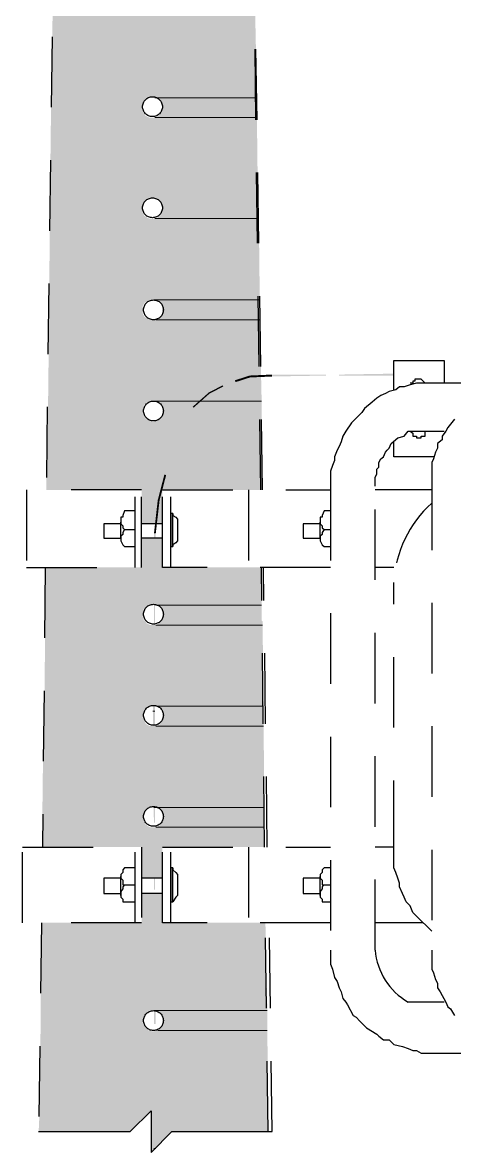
# Model space of a CAD drawing. Header units: metres. Extents: x 2999 to 3164, y 1641 to 1678.
# Drawn here: x 3128.435 to 3129.66, y 1663.481 to 1666.686 of the extents above; entities that cross this region are included whole.
import ezdxf

# ---------------------------------------------------------------- set-up
doc = ezdxf.new("R2010")
doc.units = ezdxf.units.M
doc.linetypes.add('CONTORNO_QUADRO_T', pattern=[0.35, 0.2, -0.15])
doc.layers.add('PDF29_Geometry', color=7, linetype='Continuous')
doc.layers.add('PDF29_Solid Fills', color=7, linetype='Continuous', true_color=0x939598)

msp = doc.modelspace()

# ---------------------------------------------------------------- linework, layer by layer
at = {"layer": 'PDF29_Geometry', "linetype": 'CONTORNO_QUADRO_T', "lineweight": 25}
for points in [[(3129.1106, 1665.3604), (3129.0677, 1668.6818)], [(3129.116, 1665.3604), (3129.0758, 1668.0384)], [(3128.537, 1667.8776), (3128.5236, 1666.9956), (3128.5021, 1665.3604)], [(3129.4886, 1665.6446), (3129.4886, 1665.7277), (3129.6307, 1665.7277), (3129.6307, 1665.6633)], [(3130.0891, 1665.6633), (3129.5958, 1665.6633), (3129.5663, 1665.6633), (3129.5529, 1665.6633), (3129.5342, 1665.658), (3129.5181, 1665.6526), (3129.5047, 1665.6526), (3129.494, 1665.6446), (3129.4752, 1665.6392), (3129.4645, 1665.6339), (3129.4511, 1665.6285), (3129.4404, 1665.6205), (3129.4269, 1665.6097), (3129.4055, 1665.591), (3129.3975, 1665.5802), (3129.368, 1665.5508), (3129.3519, 1665.5266), (3129.3438, 1665.5132), (3129.3385, 1665.4971), (3129.3331, 1665.4837), (3129.3278, 1665.473), (3129.3197, 1665.4543), (3129.3197, 1665.4435), (3129.3144, 1665.4301), (3129.309, 1665.414), (3129.309, 1665.3604)], [(3129.5771, 1665.6633), (3129.5663, 1665.6741), (3129.5476, 1665.6741), (3129.5476, 1665.6687), (3129.5422, 1665.6687), (3129.5422, 1665.6633), (3129.5342, 1665.6633)], [(3129.6602, 1665.5615), (3129.6414, 1665.5374), (3129.636, 1665.5266), (3129.6253, 1665.5132), (3129.6253, 1665.5025), (3129.6119, 1665.4918), (3129.6119, 1665.4784), (3129.6066, 1665.4677), (3129.6012, 1665.4489), (3129.5958, 1665.4382), (3129.5958, 1665.4194), (3129.5958, 1665.406), (3129.5958, 1665.3899), (3129.5958, 1664.055), (3129.5958, 1664.0148), (3129.5958, 1664.0013), (3129.6012, 1663.9906), (3129.6066, 1663.9719), (3129.6119, 1663.9611), (3129.6119, 1663.9477), (3129.62, 1663.937), (3129.636, 1663.9075), (3129.6414, 1663.8941), (3129.6494, 1663.8888), (3129.6602, 1663.87)], [(3129.5342, 1665.5266), (3129.5422, 1665.5213), (3129.5422, 1665.5132), (3129.5529, 1665.5132), (3129.5529, 1665.5079), (3129.5663, 1665.5079), (3129.5663, 1665.5132), (3129.5717, 1665.5132), (3129.5771, 1665.5132), (3129.5771, 1665.5266)], [(3129.6012, 1665.4543), (3129.4886, 1665.4543), (3129.4886, 1665.4971)], [(3128.7541, 1665.1406), (3128.7541, 1665.3604)], [(3129.309, 1665.1406), (3128.8318, 1665.1406), (3128.8318, 1665.3604), (3129.309, 1665.3604), (3129.309, 1664.055), (3129.309, 1664.0148), (3129.3144, 1664.0013), (3129.3197, 1663.9772), (3129.3278, 1663.9665), (3129.3331, 1663.9477), (3129.3385, 1663.937), (3129.3438, 1663.9182), (3129.3519, 1663.9075), (3129.3573, 1663.8995), (3129.3733, 1663.87), (3129.3814, 1663.8646), (3129.3921, 1663.8539), (3129.4055, 1663.8405), (3129.4109, 1663.8351), (3129.4404, 1663.8164), (3129.4457, 1663.811), (3129.4591, 1663.8003), (3129.4752, 1663.8003), (3129.4886, 1663.7869), (3129.5127, 1663.7815), (3129.5288, 1663.7762), (3129.5422, 1663.7708), (3129.5529, 1663.7708), (3129.5663, 1663.7628), (3129.5958, 1663.7628), (3130.0891, 1663.7628)], [(3128.856, 1665.1406), (3128.856, 1665.3604)], [(3129.0758, 1665.3604), (3129.0758, 1665.1406)], [(3129.5958, 1665.3604), (3129.435, 1665.3604)], [(3128.8613, 1665.2934), (3128.856, 1665.2934), (3128.856, 1665.1996), (3128.8613, 1665.1996)], [(3129.309, 1665.3015), (3129.2902, 1665.3015), (3129.2849, 1665.2881), (3129.2849, 1665.2827), (3129.2795, 1665.2827), (3129.2795, 1665.2639), (3129.2849, 1665.2586), (3129.2849, 1665.2532), (3129.2902, 1665.2478), (3129.2849, 1665.2398), (3129.2849, 1665.2344), (3129.2795, 1665.2291), (3129.2795, 1665.2157), (3129.2849, 1665.205), (3129.2902, 1665.1996), (3129.309, 1665.1996)], [(3128.7139, 1665.2639), (3128.6656, 1665.2639), (3128.6656, 1665.2237), (3128.7139, 1665.2237), (3128.7139, 1665.2693)], [(3128.7246, 1665.2478), (3128.7541, 1665.2478)], [(3128.8318, 1665.2639), (3128.7729, 1665.2639)], [(3129.2795, 1665.2639), (3129.2313, 1665.2639), (3129.2313, 1665.2237), (3129.2795, 1665.2237), (3129.2795, 1665.2693)], [(3129.2902, 1665.2478), (3129.309, 1665.2478)], [(3128.8318, 1665.2237), (3128.7729, 1665.2237)], [(3128.4994, 1665.1406), (3128.4914, 1664.3472)], [(3129.1214, 1664.3472), (3129.1133, 1665.1406)], [(3129.1294, 1664.3472), (3129.1187, 1665.1406)], [(3129.4886, 1665.1406), (3129.435, 1665.1406)], [(3128.7541, 1664.1327), (3128.7541, 1664.3472)], [(3129.309, 1664.1327), (3128.8318, 1664.1327), (3128.8318, 1664.3472), (3129.309, 1664.3472)], [(3128.856, 1664.1327), (3128.856, 1664.3472)], [(3129.0758, 1664.3472), (3129.0758, 1664.1327)], [(3129.4886, 1664.3472), (3129.435, 1664.3472)], [(3128.8613, 1664.2882), (3128.8613, 1664.2828), (3128.8694, 1664.2748), (3128.8747, 1664.2694), (3128.8747, 1664.2641), (3128.8747, 1664.2587), (3128.8747, 1664.2212), (3128.8747, 1664.2104), (3128.8694, 1664.2051), (3128.8613, 1664.1917), (3128.8613, 1664.2882), (3128.856, 1664.2882), (3128.856, 1664.1917), (3128.8613, 1664.1917)], [(3129.309, 1664.2882), (3129.2902, 1664.2882), (3129.2849, 1664.2828), (3129.2849, 1664.2748), (3129.2795, 1664.2694), (3129.2795, 1664.2587), (3129.2849, 1664.2533), (3129.2849, 1664.2399), (3129.2902, 1664.2399), (3129.2849, 1664.2346), (3129.2849, 1664.2292), (3129.2795, 1664.2212), (3129.2795, 1664.2051), (3129.2849, 1664.1997), (3129.2849, 1664.1917), (3129.2902, 1664.1917), (3129.309, 1664.1917)], [(3128.7139, 1664.2587), (3128.6656, 1664.2587), (3128.6656, 1664.2158), (3128.7139, 1664.2158)], [(3128.7139, 1664.2104), (3128.7139, 1664.2641)], [(3128.8318, 1664.2587), (3128.7729, 1664.2587)], [(3129.2795, 1664.2587), (3129.2313, 1664.2587), (3129.2313, 1664.2158), (3129.2795, 1664.2158)], [(3129.2795, 1664.2104), (3129.2795, 1664.2641)], [(3128.7246, 1664.2399), (3128.7541, 1664.2399)], [(3129.2902, 1664.2399), (3129.309, 1664.2399)], [(3128.8318, 1664.2158), (3128.7729, 1664.2158)], [(3128.4887, 1664.1327), (3128.4807, 1663.5403), (3128.6362, 1663.5403), (3128.7407, 1663.5403), (3128.7997, 1663.5993), (3128.7997, 1663.5403), (3128.7997, 1663.4813), (3128.8587, 1663.5403), (3128.9605, 1663.5403), (3129.1428, 1663.5403), (3129.1348, 1664.1327)], [(3129.1321, 1663.5403), (3129.124, 1664.1327)], [(3129.5717, 1664.1327), (3129.435, 1664.1327)]]:
    msp.add_lwpolyline(points, dxfattribs=at)
at = {"layer": 'PDF29_Geometry', "color": 252, "linetype": 'CONTORNO_QUADRO_T', "lineweight": 0, "true_color": 0x939598}
for points in [[(3129.0999, 1666.4729), (3128.8104, 1666.4729), (3129.0999, 1666.4729)], [(3129.0999, 1666.4166), (3128.8104, 1666.4166), (3129.0999, 1666.4166)], [(3129.1053, 1666.1298), (3128.8104, 1666.1298), (3129.1053, 1666.1298)], [(3129.108, 1665.8992), (3128.8077, 1665.8992), (3129.108, 1665.8992)], [(3129.108, 1665.843), (3128.8131, 1665.843), (3129.108, 1665.843)], [(3129.1133, 1665.6124), (3128.8077, 1665.6124), (3129.1133, 1665.6124)], [(3129.1133, 1665.0334), (3128.8131, 1665.0334), (3129.1133, 1665.0334)], [(3129.116, 1664.9771), (3128.8131, 1664.9771), (3129.116, 1664.9771)], [(3129.1187, 1664.7466), (3128.8131, 1664.7466), (3129.1187, 1664.7466)], [(3129.1187, 1664.6903), (3128.8131, 1664.6903), (3129.1187, 1664.6903)], [(3129.1214, 1664.4597), (3128.8077, 1664.4597), (3129.1214, 1664.4597)], [(3129.1214, 1664.4034), (3128.8131, 1664.4034), (3129.1214, 1664.4034)], [(3129.1294, 1663.8834), (3128.8077, 1663.8834), (3129.1294, 1663.8834)], [(3129.1294, 1663.8271), (3128.8184, 1663.8271), (3129.1294, 1663.8271)]]:
    msp.add_lwpolyline(points, dxfattribs=at)
at = {"layer": 'PDF29_Geometry', "color": 3, "linetype": 'CONTORNO_QUADRO_T', "lineweight": 0}
for points, const_width in [([(3129.1428, 1665.6848), (3129.0798, 1665.6821), (3129.0383, 1665.6687)], 0.00547), ([(3129.0034, 1665.6553), (3128.9645, 1665.6352), (3128.919, 1665.595)], 0.00378), ([(3128.8399, 1665.4033), (3128.8211, 1665.3309), (3128.8104, 1665.2371)], 0.00519)]:
    msp.add_lwpolyline(points, dxfattribs=dict(at, const_width=const_width))
for points in [[(3129.4886, 1665.6902), (3129.4886, 1665.6848)], [(3128.8104, 1664.7332), (3128.805, 1664.7332)], [(3128.8131, 1663.492), (3128.8077, 1663.492)]]:
    msp.add_lwpolyline(points, dxfattribs=at)
at = {"layer": 'PDF29_Geometry', "linetype": 'CONTORNO_QUADRO_T', "lineweight": 25}
for points in [[(3129.6307, 1663.9075), (3129.5288, 1663.9075, -0.24331), (3129.435, 1664.055), (3129.435, 1665.3712), (3129.435, 1665.3953), (3129.4404, 1665.406), (3129.4404, 1665.4194), (3129.4457, 1665.4248), (3129.4457, 1665.4382), (3129.4511, 1665.4489), (3129.4591, 1665.4543), (3129.4645, 1665.4677), (3129.4698, 1665.473), (3129.4752, 1665.4784), (3129.4806, 1665.4918), (3129.4993, 1665.5079), (3129.5181, 1665.5132), (3129.5288, 1665.5266), (3129.6307, 1665.5266)], [(3129.5958, 1664.1086), (3129.5529, 1664.1515), (3129.5422, 1664.1622), (3129.5342, 1664.181), (3129.5235, 1664.1917), (3129.5181, 1664.2051), (3129.5127, 1664.2158), (3129.5047, 1664.2346), (3129.5047, 1664.2453), (3129.4993, 1664.2587), (3129.494, 1664.2748), (3129.4886, 1664.2882), (3129.4886, 1664.3069), (3129.4886, 1664.3177), (3129.4886, 1664.3364), (3129.4886, 1665.0977, -0.201536), (3129.5958, 1665.3229)]]:
    msp.add_lwpolyline(points, format="xyb", dxfattribs=at)
for points in [[(3128.4458, 1665.3604), (3128.4458, 1665.1406), (3128.7729, 1665.1406), (3128.7729, 1665.3604)], [(3128.7246, 1665.3015), (3128.7193, 1665.2881), (3128.7193, 1665.2827), (3128.7139, 1665.2827), (3128.7139, 1665.2639), (3128.7193, 1665.2586), (3128.7193, 1665.2532), (3128.7246, 1665.2478), (3128.7193, 1665.2398), (3128.7193, 1665.2344), (3128.7139, 1665.2291), (3128.7139, 1665.2157), (3128.7193, 1665.205), (3128.7246, 1665.1996), (3128.7541, 1665.1996), (3128.7541, 1665.3015)], [(3128.8613, 1665.2934), (3128.8613, 1665.2881), (3128.8694, 1665.2827), (3128.8747, 1665.2773), (3128.8747, 1665.2693), (3128.8747, 1665.2639), (3128.8747, 1665.2291), (3128.8747, 1665.2237), (3128.8747, 1665.2157), (3128.8694, 1665.2103), (3128.8613, 1665.205), (3128.8613, 1665.1996)], [(3128.4351, 1664.1327), (3128.4351, 1664.3472), (3128.7729, 1664.3472), (3128.7729, 1664.1327)], [(3128.7246, 1664.2882), (3128.7193, 1664.2828), (3128.7193, 1664.2748), (3128.7139, 1664.2694), (3128.7139, 1664.2587), (3128.7193, 1664.2533), (3128.7193, 1664.2399), (3128.7246, 1664.2399), (3128.7193, 1664.2346), (3128.7193, 1664.2292), (3128.7139, 1664.2212), (3128.7139, 1664.2051), (3128.7193, 1664.1997), (3128.7193, 1664.1917), (3128.7246, 1664.1917), (3128.7541, 1664.1917), (3128.7541, 1664.2882)]]:
    msp.add_lwpolyline(points, close=True, dxfattribs=at)
for centre in [(3128.8037, 1666.4474), (3128.8037, 1666.1606), (3128.8064, 1665.8711), (3128.8064, 1665.5843), (3128.8064, 1665.0079), (3128.8064, 1664.7211), (3128.8064, 1664.4343), (3128.8064, 1663.8553)]:
    msp.add_circle(centre, 0.0281, dxfattribs=at)
at = {"layer": 'PDF29_Solid Fills', "linetype": 'CONTORNO_QUADRO_T', "transparency": 33554559}
for points in [[(3128.5209, 1666.7356), (3129.0999, 1666.4756), (3128.5155, 1666.4756)], [(3129.0945, 1666.7356), (3128.5209, 1666.7356), (3129.0999, 1666.4756)], [(3128.7997, 1666.4756), (3128.5155, 1666.4756), (3128.7943, 1666.4729)], [(3128.5155, 1666.4756), (3128.7943, 1666.4729), (3128.5155, 1666.4729)], [(3128.789, 1666.4729), (3128.789, 1666.4729), (3128.5155, 1666.4729)], [(3128.789, 1666.4729), (3128.5155, 1666.4729), (3128.7943, 1666.4729)], [(3128.789, 1666.4729), (3128.5155, 1666.4729), (3128.7836, 1666.4702)], [(3128.5155, 1666.4729), (3128.7836, 1666.4702), (3128.5155, 1666.4702)], [(3128.7836, 1666.4702), (3128.5155, 1666.4702), (3128.7809, 1666.4649)], [(3128.5155, 1666.4702), (3128.7809, 1666.4649), (3128.5155, 1666.4649)], [(3128.7809, 1666.4649), (3128.5155, 1666.4649), (3128.7782, 1666.4622)], [(3128.5155, 1666.4649), (3128.7782, 1666.4622), (3128.5155, 1666.4622)], [(3128.7782, 1666.4622), (3128.5155, 1666.4622), (3128.7756, 1666.4568)], [(3128.5155, 1666.4622), (3128.7756, 1666.4568), (3128.5155, 1666.4568)], [(3129.0999, 1666.4756), (3128.805, 1666.4756), (3129.0999, 1666.4729)], [(3128.805, 1666.4756), (3129.0999, 1666.4729), (3128.8104, 1666.4729)], [(3128.8104, 1666.4729), (3129.0999, 1666.4729), (3128.8158, 1666.4729)], [(3129.0999, 1666.4729), (3128.8158, 1666.4729), (3129.0999, 1666.4702)], [(3128.8158, 1666.4729), (3129.0999, 1666.4702), (3128.8211, 1666.4702)], [(3129.0999, 1666.4702), (3128.8211, 1666.4702), (3129.0999, 1666.4649)], [(3128.8211, 1666.4702), (3129.0999, 1666.4649), (3128.8238, 1666.4649)], [(3129.0999, 1666.4649), (3128.8238, 1666.4649), (3129.0999, 1666.4622)], [(3128.8238, 1666.4649), (3129.0999, 1666.4622), (3128.8265, 1666.4622)], [(3129.0999, 1666.4622), (3128.8265, 1666.4622), (3129.0999, 1666.4568)], [(3128.8265, 1666.4622), (3129.0999, 1666.4568), (3128.8292, 1666.4568)], [(3128.7756, 1666.4568), (3128.5155, 1666.4568), (3128.7729, 1666.4515)], [(3128.5155, 1666.4568), (3128.7729, 1666.4515), (3128.5155, 1666.4515)], [(3128.7729, 1666.4515), (3128.5155, 1666.4515), (3128.7729, 1666.4461)], [(3128.5155, 1666.4515), (3128.7729, 1666.4461), (3128.5155, 1666.4461)], [(3128.7729, 1666.4461), (3128.5155, 1666.4461), (3128.7729, 1666.4407)], [(3128.5155, 1666.4461), (3128.7729, 1666.4407), (3128.5155, 1666.4407)], [(3128.7729, 1666.4407), (3128.5155, 1666.4407), (3128.7756, 1666.4354)], [(3128.5155, 1666.4407), (3128.7756, 1666.4354), (3128.5155, 1666.4354)], [(3128.7756, 1666.4354), (3128.5155, 1666.4354), (3128.7782, 1666.43)], [(3128.5155, 1666.4354), (3128.7782, 1666.43), (3128.5155, 1666.43)], [(3128.7782, 1666.43), (3128.5155, 1666.43), (3128.7809, 1666.4247)], [(3128.5155, 1666.43), (3128.7809, 1666.4247), (3128.5155, 1666.4247)], [(3128.8265, 1666.43), (3129.0999, 1666.4247), (3128.8238, 1666.4247)], [(3128.8292, 1666.4354), (3129.0999, 1666.43), (3128.8265, 1666.43)], [(3129.0999, 1666.43), (3128.8265, 1666.43), (3129.0999, 1666.4247)], [(3129.0999, 1666.4568), (3128.8292, 1666.4568), (3129.0999, 1666.4515)], [(3128.8292, 1666.4568), (3129.0999, 1666.4515), (3128.8318, 1666.4515)], [(3128.8318, 1666.4407), (3129.0999, 1666.4354), (3128.8292, 1666.4354)], [(3129.0999, 1666.4354), (3128.8292, 1666.4354), (3129.0999, 1666.43)], [(3129.0999, 1666.4515), (3128.8318, 1666.4515), (3129.0999, 1666.4461)], [(3128.8318, 1666.4515), (3129.0999, 1666.4461), (3128.8318, 1666.4461)], [(3129.0999, 1666.4461), (3128.8318, 1666.4461), (3129.0999, 1666.4407)], [(3128.8318, 1666.4461), (3129.0999, 1666.4407), (3128.8318, 1666.4407)], [(3129.0999, 1666.4407), (3128.8318, 1666.4407), (3129.0999, 1666.4354)], [(3128.5155, 1666.4166), (3129.1026, 1666.1888), (3128.5128, 1666.1888)], [(3128.7809, 1666.4247), (3128.5155, 1666.4247), (3128.7836, 1666.422)], [(3128.5155, 1666.4247), (3128.7836, 1666.422), (3128.5155, 1666.422)], [(3128.7836, 1666.422), (3128.5155, 1666.422), (3128.789, 1666.4193)], [(3128.5155, 1666.422), (3128.789, 1666.4193), (3128.5155, 1666.4193)], [(3128.789, 1666.4193), (3128.5155, 1666.4193), (3128.7943, 1666.4166)], [(3128.5155, 1666.4193), (3128.7943, 1666.4166), (3128.5155, 1666.4166)], [(3128.7997, 1666.4166), (3128.7997, 1666.4166), (3128.5155, 1666.4166)], [(3128.7997, 1666.4166), (3128.5155, 1666.4166), (3128.7943, 1666.4166)], [(3129.0999, 1666.4166), (3128.5155, 1666.4166), (3129.1026, 1666.1888)], [(3128.8104, 1666.4166), (3129.0999, 1666.4166), (3128.805, 1666.4166)], [(3128.8158, 1666.4193), (3129.0999, 1666.4166), (3128.8104, 1666.4166)], [(3128.8211, 1666.422), (3129.0999, 1666.4193), (3128.8158, 1666.4193)], [(3129.0999, 1666.4193), (3128.8158, 1666.4193), (3129.0999, 1666.4166)], [(3128.8238, 1666.4247), (3129.0999, 1666.422), (3128.8211, 1666.422)], [(3129.0999, 1666.422), (3128.8211, 1666.422), (3129.0999, 1666.4193)], [(3129.0999, 1666.4247), (3128.8238, 1666.4247), (3129.0999, 1666.422)], [(3128.7997, 1666.1888), (3128.5128, 1666.1888), (3128.7943, 1666.1861)], [(3128.5128, 1666.1888), (3128.7943, 1666.1861), (3128.5128, 1666.1861)], [(3128.7943, 1666.1861), (3128.5128, 1666.1861), (3128.789, 1666.1834)], [(3128.5128, 1666.1861), (3128.789, 1666.1834), (3128.5128, 1666.1834)], [(3128.789, 1666.1834), (3128.5128, 1666.1834), (3128.7863, 1666.1807)], [(3128.5128, 1666.1834), (3128.7863, 1666.1807), (3128.5128, 1666.1807)], [(3128.7863, 1666.1807), (3128.5128, 1666.1807), (3128.7809, 1666.178)], [(3128.5128, 1666.1807), (3128.7809, 1666.178), (3128.5128, 1666.178)], [(3128.7809, 1666.178), (3128.5128, 1666.178), (3128.7782, 1666.1727)], [(3128.5128, 1666.178), (3128.7782, 1666.1727), (3128.5128, 1666.1727)], [(3129.1026, 1666.1888), (3128.805, 1666.1888), (3129.1026, 1666.1861)], [(3128.805, 1666.1888), (3129.1026, 1666.1861), (3128.8104, 1666.1861)], [(3129.1026, 1666.1861), (3128.8104, 1666.1861), (3129.1026, 1666.1834)], [(3128.8104, 1666.1861), (3129.1026, 1666.1834), (3128.8158, 1666.1834)], [(3129.1026, 1666.1834), (3128.8158, 1666.1834), (3129.1026, 1666.1807)], [(3128.8158, 1666.1834), (3129.1026, 1666.1807), (3128.8211, 1666.1807)], [(3129.1026, 1666.1807), (3128.8211, 1666.1807), (3129.1053, 1666.178)], [(3128.8211, 1666.1807), (3129.1053, 1666.178), (3128.8238, 1666.178)], [(3129.1053, 1666.178), (3128.8238, 1666.178), (3129.1053, 1666.1727)], [(3128.8238, 1666.178), (3129.1053, 1666.1727), (3128.8292, 1666.1727)], [(3128.7782, 1666.1727), (3128.5128, 1666.1727), (3128.7756, 1666.17)], [(3128.5128, 1666.1727), (3128.7756, 1666.17), (3128.5128, 1666.17)], [(3128.7756, 1666.17), (3128.5128, 1666.17), (3128.7756, 1666.1646)], [(3128.5128, 1666.17), (3128.7756, 1666.1646), (3128.5128, 1666.1646)], [(3128.7756, 1666.1646), (3128.5128, 1666.1646), (3128.7729, 1666.1593)], [(3128.5128, 1666.1646), (3128.7729, 1666.1593), (3128.5128, 1666.1593)], [(3128.7729, 1666.1593), (3128.5128, 1666.1593), (3128.7756, 1666.1539)], [(3128.5128, 1666.1593), (3128.7756, 1666.1539), (3128.5128, 1666.1539)], [(3128.7756, 1666.1539), (3128.5128, 1666.1539), (3128.7756, 1666.1485)], [(3128.5128, 1666.1539), (3128.7756, 1666.1485), (3128.5128, 1666.1485)], [(3128.7756, 1666.1485), (3128.5128, 1666.1485), (3128.7782, 1666.1432)], [(3128.5128, 1666.1485), (3128.7782, 1666.1432), (3128.5128, 1666.1432)], [(3128.7782, 1666.1432), (3128.5128, 1666.1432), (3128.7809, 1666.1378)], [(3128.5128, 1666.1432), (3128.7809, 1666.1378), (3128.5128, 1666.1378)], [(3128.8292, 1666.1432), (3129.1053, 1666.1378), (3128.8238, 1666.1378)], [(3129.1053, 1666.1727), (3128.8292, 1666.1727), (3129.1053, 1666.17)], [(3128.8292, 1666.1727), (3129.1053, 1666.17), (3128.8292, 1666.17)], [(3129.1053, 1666.17), (3128.8292, 1666.17), (3129.1053, 1666.1646)], [(3128.8292, 1666.17), (3129.1053, 1666.1646), (3128.8318, 1666.1646)], [(3128.8318, 1666.1539), (3129.1053, 1666.1485), (3128.8292, 1666.1485)], [(3129.1053, 1666.1485), (3128.8292, 1666.1485), (3129.1053, 1666.1432)], [(3128.8292, 1666.1485), (3129.1053, 1666.1432), (3128.8292, 1666.1432)], [(3129.1053, 1666.1432), (3128.8292, 1666.1432), (3129.1053, 1666.1378)], [(3129.1053, 1666.1646), (3128.8318, 1666.1646), (3129.1053, 1666.1593)], [(3128.8318, 1666.1646), (3129.1053, 1666.1593), (3128.8318, 1666.1593)], [(3129.1053, 1666.1593), (3128.8318, 1666.1593), (3129.1053, 1666.1539)], [(3128.8318, 1666.1593), (3129.1053, 1666.1539), (3128.8318, 1666.1539)], [(3129.1053, 1666.1539), (3128.8318, 1666.1539), (3129.1053, 1666.1485)], [(3128.5128, 1666.1298), (3129.108, 1665.8992), (3128.5102, 1665.8992)], [(3128.7809, 1666.1378), (3128.5128, 1666.1378), (3128.7863, 1666.1351)], [(3128.5128, 1666.1378), (3128.7863, 1666.1351), (3128.5128, 1666.1351)], [(3128.7863, 1666.1351), (3128.5128, 1666.1351), (3128.789, 1666.1325)], [(3128.5128, 1666.1351), (3128.789, 1666.1325), (3128.5128, 1666.1325)], [(3128.789, 1666.1325), (3128.5128, 1666.1325), (3128.7943, 1666.1298)], [(3128.5128, 1666.1325), (3128.7943, 1666.1298), (3128.5128, 1666.1298)], [(3128.7997, 1666.1298), (3128.7997, 1666.1298), (3128.5128, 1666.1298)], [(3128.7997, 1666.1298), (3128.5128, 1666.1298), (3128.7943, 1666.1298)], [(3129.1053, 1666.1298), (3128.5128, 1666.1298), (3129.108, 1665.8992)], [(3128.8104, 1666.1298), (3129.1053, 1666.1298), (3128.805, 1666.1298)], [(3128.8158, 1666.1325), (3129.1053, 1666.1298), (3128.8104, 1666.1298)], [(3128.8211, 1666.1351), (3129.1053, 1666.1325), (3128.8158, 1666.1325)], [(3129.1053, 1666.1325), (3128.8158, 1666.1325), (3129.1053, 1666.1298)], [(3128.8238, 1666.1378), (3129.1053, 1666.1351), (3128.8211, 1666.1351)], [(3129.1053, 1666.1351), (3128.8211, 1666.1351), (3129.1053, 1666.1325)], [(3129.1053, 1666.1378), (3128.8238, 1666.1378), (3129.1053, 1666.1351)], [(3128.797, 1665.8992), (3128.797, 1665.8992), (3128.5102, 1665.8992)], [(3128.797, 1665.8992), (3128.5102, 1665.8992), (3128.8024, 1665.8992)], [(3128.797, 1665.8992), (3128.5102, 1665.8992), (3128.7916, 1665.8966)], [(3128.5102, 1665.8992), (3128.7916, 1665.8966), (3128.5102, 1665.8966)], [(3128.7916, 1665.8966), (3128.5102, 1665.8966), (3128.7863, 1665.8939)], [(3128.5102, 1665.8966), (3128.7863, 1665.8939), (3128.5102, 1665.8939)], [(3128.7863, 1665.8939), (3128.5102, 1665.8939), (3128.7809, 1665.8912)], [(3128.5102, 1665.8939), (3128.7809, 1665.8912), (3128.5102, 1665.8912)], [(3128.7809, 1665.8912), (3128.5102, 1665.8912), (3128.7782, 1665.8858)], [(3128.5102, 1665.8912), (3128.7782, 1665.8858), (3128.5102, 1665.8858)], [(3128.7782, 1665.8858), (3128.5102, 1665.8858), (3128.7756, 1665.8805)], [(3128.5102, 1665.8858), (3128.7756, 1665.8805), (3128.5102, 1665.8805)], [(3128.8077, 1665.8992), (3129.108, 1665.8992), (3128.8131, 1665.8992)], [(3129.108, 1665.8992), (3128.8131, 1665.8992), (3129.108, 1665.8966)], [(3128.8131, 1665.8992), (3129.108, 1665.8966), (3128.8158, 1665.8966)], [(3129.108, 1665.8966), (3128.8158, 1665.8966), (3129.108, 1665.8939)], [(3128.8158, 1665.8966), (3129.108, 1665.8939), (3128.8211, 1665.8939)], [(3129.108, 1665.8939), (3128.8211, 1665.8939), (3129.108, 1665.8912)], [(3128.8211, 1665.8939), (3129.108, 1665.8912), (3128.8265, 1665.8912)], [(3129.108, 1665.8912), (3128.8265, 1665.8912), (3129.108, 1665.8858)], [(3128.8265, 1665.8912), (3129.108, 1665.8858), (3128.8292, 1665.8858)], [(3129.108, 1665.8858), (3128.8292, 1665.8858), (3129.108, 1665.8805)], [(3128.8292, 1665.8858), (3129.108, 1665.8805), (3128.8318, 1665.8805)], [(3128.7756, 1665.8805), (3128.5102, 1665.8805), (3128.7756, 1665.8751)], [(3128.5102, 1665.8805), (3128.7756, 1665.8751), (3128.5102, 1665.8751)], [(3128.7756, 1665.8751), (3128.5102, 1665.8751), (3128.7756, 1665.8698)], [(3128.5102, 1665.8751), (3128.7756, 1665.8698), (3128.5102, 1665.8698)], [(3128.7756, 1665.8698), (3128.5102, 1665.8698), (3128.7756, 1665.8644)], [(3128.5102, 1665.8698), (3128.7756, 1665.8644), (3128.5102, 1665.8644)], [(3128.7756, 1665.8644), (3128.5102, 1665.8644), (3128.7756, 1665.8617)], [(3128.5102, 1665.8644), (3128.7756, 1665.8617), (3128.5102, 1665.8617)], [(3128.7756, 1665.8617), (3128.5102, 1665.8617), (3128.7782, 1665.8564)], [(3128.5102, 1665.8617), (3128.7782, 1665.8564), (3128.5102, 1665.8564)], [(3128.7782, 1665.8564), (3128.5102, 1665.8564), (3128.7809, 1665.851)], [(3128.5102, 1665.8564), (3128.7809, 1665.851), (3128.5102, 1665.851)], [(3128.8292, 1665.8564), (3129.108, 1665.851), (3128.8265, 1665.851)], [(3128.8318, 1665.8617), (3129.108, 1665.8564), (3128.8292, 1665.8564)], [(3129.108, 1665.8564), (3128.8292, 1665.8564), (3129.108, 1665.851)], [(3129.108, 1665.8805), (3128.8318, 1665.8805), (3129.108, 1665.8751)], [(3128.8318, 1665.8805), (3129.108, 1665.8751), (3128.8318, 1665.8751)], [(3129.108, 1665.8751), (3128.8318, 1665.8751), (3129.108, 1665.8698)], [(3128.8318, 1665.8751), (3129.108, 1665.8698), (3128.8318, 1665.8698)], [(3129.108, 1665.8698), (3128.8318, 1665.8698), (3129.108, 1665.8644)], [(3128.8318, 1665.8698), (3129.108, 1665.8644), (3128.8318, 1665.8644)], [(3129.108, 1665.8644), (3128.8318, 1665.8644), (3129.108, 1665.8617)], [(3128.8318, 1665.8644), (3129.108, 1665.8617), (3128.8318, 1665.8617)], [(3129.108, 1665.8617), (3128.8318, 1665.8617), (3129.108, 1665.8564)], [(3128.5102, 1665.843), (3129.1133, 1665.6124), (3128.5075, 1665.6124)], [(3128.7809, 1665.851), (3128.5102, 1665.851), (3128.7863, 1665.8483)], [(3128.5102, 1665.851), (3128.7863, 1665.8483), (3128.5102, 1665.8483)], [(3128.7863, 1665.8483), (3128.5102, 1665.8483), (3128.7916, 1665.8456)], [(3128.5102, 1665.8483), (3128.7916, 1665.8456), (3128.5102, 1665.8456)], [(3128.7916, 1665.8456), (3128.5102, 1665.8456), (3128.797, 1665.843)], [(3128.5102, 1665.8456), (3128.797, 1665.843), (3128.5102, 1665.843)], [(3128.8024, 1665.843), (3128.8024, 1665.843), (3128.5102, 1665.843)], [(3128.8024, 1665.843), (3128.5102, 1665.843), (3128.797, 1665.843)], [(3129.108, 1665.843), (3128.5102, 1665.843), (3129.1133, 1665.6124)], [(3128.8131, 1665.843), (3129.108, 1665.843), (3128.8077, 1665.843)], [(3128.8158, 1665.8456), (3129.108, 1665.843), (3128.8131, 1665.843)], [(3128.8211, 1665.8483), (3129.108, 1665.8456), (3128.8158, 1665.8456)], [(3129.108, 1665.8456), (3128.8158, 1665.8456), (3129.108, 1665.843)], [(3128.8265, 1665.851), (3129.108, 1665.8483), (3128.8211, 1665.8483)], [(3129.108, 1665.8483), (3128.8211, 1665.8483), (3129.108, 1665.8456)], [(3129.108, 1665.851), (3128.8265, 1665.851), (3129.108, 1665.8483)], [(3128.797, 1665.6124), (3128.797, 1665.6124), (3128.5075, 1665.6124)], [(3128.797, 1665.6124), (3128.5075, 1665.6124), (3128.8024, 1665.6124)], [(3128.797, 1665.6124), (3128.5075, 1665.6124), (3128.7916, 1665.6097)], [(3128.5075, 1665.6124), (3128.7916, 1665.6097), (3128.5075, 1665.6097)], [(3128.7916, 1665.6097), (3128.5075, 1665.6097), (3128.7863, 1665.6071)], [(3128.5075, 1665.6097), (3128.7863, 1665.6071), (3128.5075, 1665.6071)], [(3128.7863, 1665.6071), (3128.5075, 1665.6071), (3128.7836, 1665.6044)], [(3128.5075, 1665.6071), (3128.7836, 1665.6044), (3128.5075, 1665.6044)], [(3128.7836, 1665.6044), (3128.5075, 1665.6044), (3128.7782, 1665.599)], [(3128.5075, 1665.6044), (3128.7782, 1665.599), (3128.5075, 1665.599)], [(3128.7782, 1665.599), (3128.5075, 1665.599), (3128.7782, 1665.5937)], [(3128.5075, 1665.599), (3128.7782, 1665.5937), (3128.5075, 1665.5937)], [(3128.8077, 1665.6124), (3129.1133, 1665.6124), (3128.8131, 1665.6124)], [(3129.1133, 1665.6124), (3128.8131, 1665.6124), (3129.1133, 1665.6097)], [(3128.8131, 1665.6124), (3129.1133, 1665.6097), (3128.8184, 1665.6097)], [(3129.1133, 1665.6097), (3128.8184, 1665.6097), (3129.1133, 1665.6071)], [(3128.8184, 1665.6097), (3129.1133, 1665.6071), (3128.8211, 1665.6071)], [(3129.1133, 1665.6071), (3128.8211, 1665.6071), (3129.1133, 1665.6044)], [(3128.8211, 1665.6071), (3129.1133, 1665.6044), (3128.8265, 1665.6044)], [(3129.1133, 1665.6044), (3128.8265, 1665.6044), (3129.1133, 1665.599)], [(3128.8265, 1665.6044), (3129.1133, 1665.599), (3128.8292, 1665.599)], [(3129.1133, 1665.599), (3128.8292, 1665.599), (3129.1133, 1665.5937)], [(3128.8292, 1665.599), (3129.1133, 1665.5937), (3128.8318, 1665.5937)], [(3128.5075, 1665.5937), (3128.7756, 1665.5883), (3128.5048, 1665.5883)], [(3128.7756, 1665.5883), (3128.5048, 1665.5883), (3128.7756, 1665.5829)], [(3128.5048, 1665.5883), (3128.7756, 1665.5829), (3128.5048, 1665.5829)], [(3128.7756, 1665.5829), (3128.5048, 1665.5829), (3128.7756, 1665.5776)], [(3128.5048, 1665.5829), (3128.7756, 1665.5776), (3128.5048, 1665.5776)], [(3128.7756, 1665.5776), (3128.5048, 1665.5776), (3128.7782, 1665.5722)], [(3128.5048, 1665.5776), (3128.7782, 1665.5722), (3128.5048, 1665.5722)], [(3128.7782, 1665.5722), (3128.5048, 1665.5722), (3128.7782, 1665.5695)], [(3128.5048, 1665.5722), (3128.7782, 1665.5695), (3128.5048, 1665.5695)], [(3128.7782, 1665.5695), (3128.5048, 1665.5695), (3128.7836, 1665.5642)], [(3128.5048, 1665.5695), (3128.7836, 1665.5642), (3128.5048, 1665.5642)], [(3128.7782, 1665.5937), (3128.5075, 1665.5937), (3128.7756, 1665.5883)], [(3128.8292, 1665.5695), (3129.1133, 1665.5642), (3128.8265, 1665.5642)], [(3128.8318, 1665.5722), (3129.1133, 1665.5695), (3128.8292, 1665.5695)], [(3129.1133, 1665.5695), (3128.8292, 1665.5695), (3129.1133, 1665.5642)], [(3129.1133, 1665.5937), (3128.8318, 1665.5937), (3129.1133, 1665.5883)], [(3128.8318, 1665.5937), (3129.1133, 1665.5883), (3128.8318, 1665.5883)], [(3129.1133, 1665.5883), (3128.8318, 1665.5883), (3129.1133, 1665.5829)], [(3128.8318, 1665.5883), (3129.1133, 1665.5829), (3128.8345, 1665.5829)], [(3128.8345, 1665.5829), (3129.1133, 1665.5776), (3128.8318, 1665.5776)], [(3129.1133, 1665.5776), (3128.8318, 1665.5776), (3129.1133, 1665.5722)], [(3128.8318, 1665.5776), (3129.1133, 1665.5722), (3128.8318, 1665.5722)], [(3129.1133, 1665.5722), (3128.8318, 1665.5722), (3129.1133, 1665.5695)], [(3129.1133, 1665.5829), (3128.8345, 1665.5829), (3129.1133, 1665.5776)], [(3128.5048, 1665.5534), (3129.116, 1665.3604), (3128.5021, 1665.3604)], [(3128.7836, 1665.5642), (3128.5048, 1665.5642), (3128.7863, 1665.5615)], [(3128.5048, 1665.5642), (3128.7863, 1665.5615), (3128.5048, 1665.5615)], [(3128.7863, 1665.5615), (3128.5048, 1665.5615), (3128.7916, 1665.5588)], [(3128.5048, 1665.5615), (3128.7916, 1665.5588), (3128.5048, 1665.5588)], [(3128.7916, 1665.5588), (3128.5048, 1665.5588), (3128.797, 1665.5561)], [(3128.5048, 1665.5588), (3128.797, 1665.5561), (3128.5048, 1665.5561)], [(3128.797, 1665.5561), (3128.5048, 1665.5561), (3128.8024, 1665.5534)], [(3128.5048, 1665.5561), (3128.8024, 1665.5534), (3128.5048, 1665.5534)], [(3129.1133, 1665.5534), (3128.5048, 1665.5534), (3129.116, 1665.3604)], [(3128.8131, 1665.5561), (3129.1133, 1665.5534), (3128.8077, 1665.5534)], [(3128.8184, 1665.5588), (3129.1133, 1665.5561), (3128.8131, 1665.5561)], [(3129.1133, 1665.5561), (3128.8131, 1665.5561), (3129.1133, 1665.5534)], [(3128.8211, 1665.5615), (3129.1133, 1665.5588), (3128.8184, 1665.5588)], [(3129.1133, 1665.5588), (3128.8184, 1665.5588), (3129.1133, 1665.5561)], [(3128.8265, 1665.5642), (3129.1133, 1665.5615), (3128.8211, 1665.5615)], [(3129.1133, 1665.5615), (3128.8211, 1665.5615), (3129.1133, 1665.5588)], [(3129.1133, 1665.5642), (3128.8265, 1665.5642), (3129.1133, 1665.5615)], [(3128.8318, 1665.3604), (3128.7729, 1665.3604), (3128.8318, 1665.2639)], [(3128.7729, 1665.3604), (3128.8318, 1665.2639), (3128.7729, 1665.2639)], [(3128.8318, 1665.2237), (3128.7729, 1665.2237), (3128.8318, 1665.1406)], [(3128.7729, 1665.2237), (3128.8318, 1665.1406), (3128.7729, 1665.1406)], [(3129.1133, 1665.1406), (3128.4994, 1665.1406), (3129.1133, 1665.0361)], [(3128.4994, 1665.1406), (3129.1133, 1665.0361), (3128.4994, 1665.0361)], [(3128.8024, 1665.0361), (3128.4994, 1665.0361), (3128.797, 1665.0334)], [(3128.4994, 1665.0361), (3128.797, 1665.0334), (3128.4994, 1665.0334)], [(3128.7916, 1665.0334), (3128.7916, 1665.0334), (3128.4994, 1665.0334)], [(3128.7916, 1665.0334), (3128.4994, 1665.0334), (3128.797, 1665.0334)], [(3128.7916, 1665.0334), (3128.4994, 1665.0334), (3128.7863, 1665.0307)], [(3128.4994, 1665.0334), (3128.7863, 1665.0307), (3128.4994, 1665.0307)], [(3128.7863, 1665.0307), (3128.4994, 1665.0307), (3128.7836, 1665.0254)], [(3128.4994, 1665.0307), (3128.7836, 1665.0254), (3128.4994, 1665.0254)], [(3128.7836, 1665.0254), (3128.4994, 1665.0254), (3128.7782, 1665.0227)], [(3128.4994, 1665.0254), (3128.7782, 1665.0227), (3128.4994, 1665.0227)], [(3128.7782, 1665.0227), (3128.4994, 1665.0227), (3128.7782, 1665.0173)], [(3128.4994, 1665.0227), (3128.7782, 1665.0173), (3128.4994, 1665.0173)], [(3129.1133, 1665.0361), (3128.8077, 1665.0361), (3129.1133, 1665.0334)], [(3128.8077, 1665.0361), (3129.1133, 1665.0334), (3128.8131, 1665.0334)], [(3128.8131, 1665.0334), (3129.1133, 1665.0334), (3128.8184, 1665.0334)], [(3129.1133, 1665.0334), (3128.8184, 1665.0334), (3129.1133, 1665.0307)], [(3128.8184, 1665.0334), (3129.1133, 1665.0307), (3128.8211, 1665.0307)], [(3129.1133, 1665.0307), (3128.8211, 1665.0307), (3129.1133, 1665.0254)], [(3128.8211, 1665.0307), (3129.1133, 1665.0254), (3128.8265, 1665.0254)], [(3129.1133, 1665.0254), (3128.8265, 1665.0254), (3129.1133, 1665.0227)], [(3128.8265, 1665.0254), (3129.1133, 1665.0227), (3128.8292, 1665.0227)], [(3129.1133, 1665.0227), (3128.8292, 1665.0227), (3129.1133, 1665.0173)], [(3128.8292, 1665.0227), (3129.1133, 1665.0173), (3128.8318, 1665.0173)], [(3128.7782, 1665.0173), (3128.4994, 1665.0173), (3128.7756, 1665.012)], [(3128.4994, 1665.0173), (3128.7756, 1665.012), (3128.4994, 1665.012)], [(3128.7756, 1665.012), (3128.4994, 1665.012), (3128.7756, 1665.0066)], [(3128.4994, 1665.012), (3128.7756, 1665.0066), (3128.4994, 1665.0066)], [(3128.7756, 1665.0066), (3128.4994, 1665.0066), (3128.7756, 1665.0012)], [(3128.4994, 1665.0066), (3128.7756, 1665.0012), (3128.4994, 1665.0012)], [(3128.7756, 1665.0012), (3128.4994, 1665.0012), (3128.7782, 1664.9959)], [(3128.4994, 1665.0012), (3128.7782, 1664.9959), (3128.4994, 1664.9959)], [(3128.7782, 1664.9959), (3128.4994, 1664.9959), (3128.7782, 1664.9905)], [(3128.4994, 1664.9959), (3128.7782, 1664.9905), (3128.4994, 1664.9905)], [(3128.7782, 1664.9905), (3128.4994, 1664.9905), (3128.7836, 1664.9878)], [(3128.4994, 1664.9905), (3128.7836, 1664.9878), (3128.4994, 1664.9878)], [(3128.8292, 1664.9905), (3129.116, 1664.9878), (3128.8265, 1664.9878)], [(3128.8318, 1664.9959), (3129.1133, 1664.9905), (3128.8292, 1664.9905)], [(3129.1133, 1664.9905), (3128.8292, 1664.9905), (3129.116, 1664.9878)], [(3129.1133, 1665.0173), (3128.8318, 1665.0173), (3129.1133, 1665.012)], [(3128.8318, 1665.0173), (3129.1133, 1665.012), (3128.8318, 1665.012)], [(3129.1133, 1665.012), (3128.8318, 1665.012), (3129.1133, 1665.0066)], [(3128.8318, 1665.012), (3129.1133, 1665.0066), (3128.8345, 1665.0066)], [(3128.8345, 1665.0066), (3129.1133, 1665.0012), (3128.8318, 1665.0012)], [(3129.1133, 1665.0012), (3128.8318, 1665.0012), (3129.1133, 1664.9959)], [(3128.8318, 1665.0012), (3129.1133, 1664.9959), (3128.8318, 1664.9959)], [(3129.1133, 1664.9959), (3128.8318, 1664.9959), (3129.1133, 1664.9905)], [(3129.1133, 1665.0066), (3128.8345, 1665.0066), (3129.1133, 1665.0012)], [(3128.4994, 1664.9771), (3129.1187, 1664.7492), (3128.4968, 1664.7492)], [(3128.7836, 1664.9878), (3128.4994, 1664.9878), (3128.7863, 1664.9825)], [(3128.4994, 1664.9878), (3128.7863, 1664.9825), (3128.4994, 1664.9825)], [(3128.7863, 1664.9825), (3128.4994, 1664.9825), (3128.7916, 1664.9798)], [(3128.4994, 1664.9825), (3128.7916, 1664.9798), (3128.4994, 1664.9798)], [(3128.7916, 1664.9798), (3128.4994, 1664.9798), (3128.797, 1664.9771)], [(3128.4994, 1664.9798), (3128.797, 1664.9771), (3128.4994, 1664.9771)], [(3128.8024, 1664.9771), (3128.8024, 1664.9771), (3128.4994, 1664.9771)], [(3128.8024, 1664.9771), (3128.4994, 1664.9771), (3128.797, 1664.9771)], [(3129.116, 1664.9771), (3128.4994, 1664.9771), (3129.1187, 1664.7492)], [(3128.8131, 1664.9771), (3129.116, 1664.9771), (3128.8077, 1664.9771)], [(3128.8184, 1664.9798), (3129.116, 1664.9771), (3128.8131, 1664.9771)], [(3128.8211, 1664.9825), (3129.116, 1664.9798), (3128.8184, 1664.9798)], [(3129.116, 1664.9798), (3128.8184, 1664.9798), (3129.116, 1664.9771)], [(3128.8265, 1664.9878), (3129.116, 1664.9825), (3128.8211, 1664.9825)], [(3129.116, 1664.9825), (3128.8211, 1664.9825), (3129.116, 1664.9798)], [(3129.116, 1664.9878), (3128.8265, 1664.9878), (3129.116, 1664.9825)], [(3128.8024, 1664.7492), (3128.4968, 1664.7492), (3128.797, 1664.7466)], [(3128.4968, 1664.7492), (3128.797, 1664.7466), (3128.4968, 1664.7466)], [(3128.7916, 1664.7466), (3128.7916, 1664.7466), (3128.4968, 1664.7466)], [(3128.7916, 1664.7466), (3128.4968, 1664.7466), (3128.797, 1664.7466)], [(3128.7916, 1664.7466), (3128.4968, 1664.7466), (3128.7863, 1664.7412)], [(3128.4968, 1664.7466), (3128.7863, 1664.7412), (3128.4968, 1664.7412)], [(3128.7863, 1664.7412), (3128.4968, 1664.7412), (3128.7836, 1664.7385)], [(3128.4968, 1664.7412), (3128.7836, 1664.7385), (3128.4968, 1664.7385)], [(3128.7836, 1664.7385), (3128.4968, 1664.7385), (3128.7809, 1664.7358)], [(3128.4968, 1664.7385), (3128.7809, 1664.7358), (3128.4968, 1664.7358)], [(3128.7809, 1664.7358), (3128.4968, 1664.7358), (3128.7782, 1664.7305)], [(3128.4968, 1664.7358), (3128.7782, 1664.7305), (3128.4968, 1664.7305)], [(3129.1187, 1664.7492), (3128.8077, 1664.7492), (3129.1187, 1664.7466)], [(3128.8077, 1664.7492), (3129.1187, 1664.7466), (3128.8131, 1664.7466)], [(3128.8131, 1664.7466), (3129.1187, 1664.7466), (3128.8184, 1664.7466)], [(3129.1187, 1664.7466), (3128.8184, 1664.7466), (3129.1187, 1664.7412)], [(3128.8184, 1664.7466), (3129.1187, 1664.7412), (3128.8238, 1664.7412)], [(3129.1187, 1664.7412), (3128.8238, 1664.7412), (3129.1187, 1664.7385)], [(3128.8238, 1664.7412), (3129.1187, 1664.7385), (3128.8265, 1664.7385)], [(3129.1187, 1664.7385), (3128.8265, 1664.7385), (3129.1187, 1664.7358)], [(3128.8265, 1664.7385), (3129.1187, 1664.7358), (3128.8292, 1664.7358)], [(3129.1187, 1664.7358), (3128.8292, 1664.7358), (3129.1187, 1664.7305)], [(3128.8292, 1664.7358), (3129.1187, 1664.7305), (3128.8318, 1664.7305)], [(3128.4968, 1664.7037), (3128.7836, 1664.6983), (3128.4941, 1664.6983)], [(3128.7782, 1664.7305), (3128.4968, 1664.7305), (3128.7756, 1664.7251)], [(3128.4968, 1664.7305), (3128.7756, 1664.7251), (3128.4968, 1664.7251)], [(3128.7756, 1664.7251), (3128.4968, 1664.7251), (3128.7756, 1664.7198)], [(3128.4968, 1664.7251), (3128.7756, 1664.7198), (3128.4968, 1664.7198)], [(3128.7756, 1664.7198), (3128.4968, 1664.7198), (3128.7756, 1664.7144)], [(3128.4968, 1664.7198), (3128.7756, 1664.7144), (3128.4968, 1664.7144)], [(3128.7756, 1664.7144), (3128.4968, 1664.7144), (3128.7782, 1664.709)], [(3128.4968, 1664.7144), (3128.7782, 1664.709), (3128.4968, 1664.709)], [(3128.7782, 1664.709), (3128.4968, 1664.709), (3128.7809, 1664.7037)], [(3128.4968, 1664.709), (3128.7809, 1664.7037), (3128.4968, 1664.7037)], [(3128.7809, 1664.7037), (3128.4968, 1664.7037), (3128.7836, 1664.6983)], [(3128.8292, 1664.7037), (3129.1187, 1664.6983), (3128.8265, 1664.6983)], [(3128.8318, 1664.709), (3129.1187, 1664.7037), (3128.8292, 1664.7037)], [(3129.1187, 1664.7037), (3128.8292, 1664.7037), (3129.1187, 1664.6983)], [(3129.1187, 1664.7305), (3128.8318, 1664.7305), (3129.1187, 1664.7251)], [(3128.8318, 1664.7305), (3129.1187, 1664.7251), (3128.8345, 1664.7251)], [(3128.8345, 1664.7144), (3129.1187, 1664.709), (3128.8318, 1664.709)], [(3129.1187, 1664.709), (3128.8318, 1664.709), (3129.1187, 1664.7037)], [(3129.1187, 1664.7251), (3128.8345, 1664.7251), (3129.1187, 1664.7198)], [(3128.8345, 1664.7251), (3129.1187, 1664.7198), (3128.8345, 1664.7198)], [(3129.1187, 1664.7198), (3128.8345, 1664.7198), (3129.1187, 1664.7144)], [(3128.8345, 1664.7198), (3129.1187, 1664.7144), (3128.8345, 1664.7144)], [(3129.1187, 1664.7144), (3128.8345, 1664.7144), (3129.1187, 1664.709)], [(3128.4941, 1664.6903), (3129.1214, 1664.4597), (3128.4914, 1664.4597)], [(3128.7836, 1664.6983), (3128.4941, 1664.6983), (3128.7863, 1664.6956)], [(3128.4941, 1664.6983), (3128.7863, 1664.6956), (3128.4941, 1664.6956)], [(3128.7863, 1664.6956), (3128.4941, 1664.6956), (3128.7916, 1664.693)], [(3128.4941, 1664.6956), (3128.7916, 1664.693), (3128.4941, 1664.693)], [(3128.7916, 1664.693), (3128.4941, 1664.693), (3128.797, 1664.6903)], [(3128.4941, 1664.693), (3128.797, 1664.6903), (3128.4941, 1664.6903)], [(3128.8024, 1664.6903), (3128.8024, 1664.6903), (3128.4941, 1664.6903)], [(3128.8024, 1664.6903), (3128.4941, 1664.6903), (3128.797, 1664.6903)], [(3129.1187, 1664.6903), (3128.4941, 1664.6903), (3129.1214, 1664.4597)], [(3128.8131, 1664.6903), (3129.1187, 1664.6903), (3128.8077, 1664.6903)], [(3128.8184, 1664.693), (3129.1187, 1664.6903), (3128.8131, 1664.6903)], [(3128.8238, 1664.6956), (3129.1187, 1664.693), (3128.8184, 1664.693)], [(3129.1187, 1664.693), (3128.8184, 1664.693), (3129.1187, 1664.6903)], [(3128.8265, 1664.6983), (3129.1187, 1664.6956), (3128.8238, 1664.6956)], [(3129.1187, 1664.6956), (3128.8238, 1664.6956), (3129.1187, 1664.693)], [(3129.1187, 1664.6983), (3128.8265, 1664.6983), (3129.1187, 1664.6956)], [(3128.797, 1664.4597), (3128.797, 1664.4597), (3128.4914, 1664.4597)], [(3128.797, 1664.4597), (3128.4914, 1664.4597), (3128.8024, 1664.4597)], [(3128.797, 1664.4597), (3128.4914, 1664.4597), (3128.7916, 1664.4571)], [(3128.4914, 1664.4597), (3128.7916, 1664.4571), (3128.4914, 1664.4571)], [(3128.7916, 1664.4571), (3128.4914, 1664.4571), (3128.789, 1664.4544)], [(3128.4914, 1664.4571), (3128.789, 1664.4544), (3128.4914, 1664.4544)], [(3128.789, 1664.4544), (3128.4914, 1664.4544), (3128.7836, 1664.4517)], [(3128.4914, 1664.4544), (3128.7836, 1664.4517), (3128.4914, 1664.4517)], [(3128.7836, 1664.4517), (3128.4914, 1664.4517), (3128.7809, 1664.4463)], [(3128.4914, 1664.4517), (3128.7809, 1664.4463), (3128.4914, 1664.4463)], [(3128.7809, 1664.4463), (3128.4914, 1664.4463), (3128.7782, 1664.441)], [(3128.4914, 1664.4463), (3128.7782, 1664.441), (3128.4914, 1664.441)], [(3128.8077, 1664.4597), (3129.1214, 1664.4597), (3128.8131, 1664.4597)], [(3129.1214, 1664.4597), (3128.8131, 1664.4597), (3129.1214, 1664.4571)], [(3128.8131, 1664.4597), (3129.1214, 1664.4571), (3128.8184, 1664.4571)], [(3129.1214, 1664.4571), (3128.8184, 1664.4571), (3129.1214, 1664.4544)], [(3128.8184, 1664.4571), (3129.1214, 1664.4544), (3128.8238, 1664.4544)], [(3129.1214, 1664.4544), (3128.8238, 1664.4544), (3129.1214, 1664.4517)], [(3128.8238, 1664.4544), (3129.1214, 1664.4517), (3128.8265, 1664.4517)], [(3129.1214, 1664.4517), (3128.8265, 1664.4517), (3129.1214, 1664.4463)], [(3128.8265, 1664.4517), (3129.1214, 1664.4463), (3128.8292, 1664.4463)], [(3129.1214, 1664.4463), (3128.8292, 1664.4463), (3129.1214, 1664.441)], [(3128.8292, 1664.4463), (3129.1214, 1664.441), (3128.8318, 1664.441)], [(3128.7782, 1664.441), (3128.4914, 1664.441), (3128.7782, 1664.4383)], [(3128.4914, 1664.441), (3128.7782, 1664.4383), (3128.4914, 1664.4383)], [(3128.7782, 1664.4383), (3128.4914, 1664.4383), (3128.7782, 1664.4329)], [(3128.4914, 1664.4383), (3128.7782, 1664.4329), (3128.4914, 1664.4329)], [(3128.7782, 1664.4329), (3128.4914, 1664.4329), (3128.7782, 1664.4276)], [(3128.4914, 1664.4329), (3128.7782, 1664.4276), (3128.4914, 1664.4276)], [(3128.7782, 1664.4276), (3128.4914, 1664.4276), (3128.7782, 1664.4222)], [(3128.4914, 1664.4276), (3128.7782, 1664.4222), (3128.4914, 1664.4222)], [(3128.7782, 1664.4222), (3128.4914, 1664.4222), (3128.7809, 1664.4168)], [(3128.4914, 1664.4222), (3128.7809, 1664.4168), (3128.4914, 1664.4168)], [(3128.7809, 1664.4168), (3128.4914, 1664.4168), (3128.7836, 1664.4115)], [(3128.4914, 1664.4168), (3128.7836, 1664.4115), (3128.4914, 1664.4115)], [(3128.7836, 1664.4115), (3128.4914, 1664.4115), (3128.789, 1664.4088)], [(3128.4914, 1664.4115), (3128.789, 1664.4088), (3128.4914, 1664.4088)], [(3128.8265, 1664.4115), (3129.1214, 1664.4088), (3128.8238, 1664.4088)], [(3128.8292, 1664.4168), (3129.1214, 1664.4115), (3128.8265, 1664.4115)], [(3129.1214, 1664.4115), (3128.8265, 1664.4115), (3129.1214, 1664.4088)], [(3128.8318, 1664.4222), (3129.1214, 1664.4168), (3128.8292, 1664.4168)], [(3129.1214, 1664.4168), (3128.8292, 1664.4168), (3129.1214, 1664.4115)], [(3129.1214, 1664.441), (3128.8318, 1664.441), (3129.1214, 1664.4383)], [(3128.8318, 1664.441), (3129.1214, 1664.4383), (3128.8345, 1664.4383)], [(3128.8345, 1664.4276), (3129.1214, 1664.4222), (3128.8318, 1664.4222)], [(3129.1214, 1664.4222), (3128.8318, 1664.4222), (3129.1214, 1664.4168)], [(3129.1214, 1664.4383), (3128.8345, 1664.4383), (3129.1214, 1664.4329)], [(3128.8345, 1664.4383), (3129.1214, 1664.4329), (3128.8345, 1664.4329)], [(3129.1214, 1664.4329), (3128.8345, 1664.4329), (3129.1214, 1664.4276)], [(3128.8345, 1664.4329), (3129.1214, 1664.4276), (3128.8345, 1664.4276)], [(3129.1214, 1664.4276), (3128.8345, 1664.4276), (3129.1214, 1664.4222)], [(3128.789, 1664.4088), (3128.4914, 1664.4088), (3128.7916, 1664.4061)], [(3128.4914, 1664.4088), (3128.7916, 1664.4061), (3128.4914, 1664.4061)], [(3128.7916, 1664.4061), (3128.4914, 1664.4061), (3128.797, 1664.4034)], [(3128.4914, 1664.4061), (3128.797, 1664.4034), (3128.4914, 1664.4034)], [(3128.8024, 1664.4034), (3128.8024, 1664.4034), (3128.4914, 1664.4034)], [(3128.8024, 1664.4034), (3128.4914, 1664.4034), (3128.797, 1664.4034)], [(3129.1214, 1664.4034), (3128.4914, 1664.4034), (3129.1214, 1664.3472)], [(3128.4914, 1664.4034), (3129.1214, 1664.3472), (3128.4914, 1664.3472)], [(3128.8131, 1664.4034), (3129.1214, 1664.4034), (3128.8077, 1664.4034)], [(3128.8184, 1664.4061), (3129.1214, 1664.4034), (3128.8131, 1664.4034)], [(3128.8238, 1664.4088), (3129.1214, 1664.4061), (3128.8184, 1664.4061)], [(3129.1214, 1664.4061), (3128.8184, 1664.4061), (3129.1214, 1664.4034)], [(3129.1214, 1664.4088), (3128.8238, 1664.4088), (3129.1214, 1664.4061)], [(3128.8318, 1664.3472), (3128.7729, 1664.3472), (3128.8318, 1664.2587)], [(3128.7729, 1664.3472), (3128.8318, 1664.2587), (3128.7729, 1664.2587)], [(3128.8318, 1664.2158), (3128.7729, 1664.2158), (3128.8318, 1664.1327)], [(3128.7729, 1664.2158), (3128.8318, 1664.1327), (3128.7729, 1664.1327)], [(3128.4887, 1664.1327), (3129.1294, 1663.8834), (3128.486, 1663.8834)], [(3129.124, 1664.1327), (3128.4887, 1664.1327), (3129.1294, 1663.8834)], [(3128.797, 1663.8834), (3128.797, 1663.8834), (3128.486, 1663.8834)], [(3128.797, 1663.8834), (3128.486, 1663.8834), (3128.8024, 1663.8834)], [(3128.797, 1663.8834), (3128.486, 1663.8834), (3128.7916, 1663.8807)], [(3128.486, 1663.8834), (3128.7916, 1663.8807), (3128.486, 1663.8807)], [(3128.7916, 1663.8807), (3128.486, 1663.8807), (3128.789, 1663.878)], [(3128.486, 1663.8807), (3128.789, 1663.878), (3128.486, 1663.878)], [(3128.789, 1663.878), (3128.486, 1663.878), (3128.7836, 1663.8754)], [(3128.486, 1663.878), (3128.7836, 1663.8754), (3128.486, 1663.8754)], [(3128.7836, 1663.8754), (3128.486, 1663.8754), (3128.7809, 1663.87)], [(3128.486, 1663.8754), (3128.7809, 1663.87), (3128.486, 1663.87)], [(3128.7809, 1663.87), (3128.486, 1663.87), (3128.7782, 1663.8646)], [(3128.486, 1663.87), (3128.7782, 1663.8646), (3128.486, 1663.8646)], [(3128.8077, 1663.8834), (3129.1294, 1663.8834), (3128.8131, 1663.8834)], [(3129.1294, 1663.8834), (3128.8131, 1663.8834), (3129.1294, 1663.8807)], [(3128.8131, 1663.8834), (3129.1294, 1663.8807), (3128.8184, 1663.8807)], [(3129.1294, 1663.8807), (3128.8184, 1663.8807), (3129.1294, 1663.878)], [(3128.8184, 1663.8807), (3129.1294, 1663.878), (3128.8238, 1663.878)], [(3129.1294, 1663.878), (3128.8238, 1663.878), (3129.1294, 1663.8754)], [(3128.8238, 1663.878), (3129.1294, 1663.8754), (3128.8265, 1663.8754)], [(3129.1294, 1663.8754), (3128.8265, 1663.8754), (3129.1294, 1663.87)], [(3128.8265, 1663.8754), (3129.1294, 1663.87), (3128.8292, 1663.87)], [(3129.1294, 1663.87), (3128.8292, 1663.87), (3129.1294, 1663.8646)], [(3128.8292, 1663.87), (3129.1294, 1663.8646), (3128.8318, 1663.8646)], [(3128.7782, 1663.8646), (3128.486, 1663.8646), (3128.7756, 1663.8593)], [(3128.486, 1663.8646), (3128.7756, 1663.8593), (3128.486, 1663.8593)], [(3128.7756, 1663.8593), (3128.486, 1663.8593), (3128.7756, 1663.8539)], [(3128.486, 1663.8593), (3128.7756, 1663.8539), (3128.486, 1663.8539)], [(3128.7756, 1663.8539), (3128.486, 1663.8539), (3128.7756, 1663.8486)], [(3128.486, 1663.8539), (3128.7756, 1663.8486), (3128.486, 1663.8486)], [(3128.7756, 1663.8486), (3128.486, 1663.8486), (3128.7782, 1663.8432)], [(3128.486, 1663.8486), (3128.7782, 1663.8432), (3128.486, 1663.8432)], [(3128.7782, 1663.8432), (3128.486, 1663.8432), (3128.7809, 1663.8405)], [(3128.486, 1663.8432), (3128.7809, 1663.8405), (3128.486, 1663.8405)], [(3128.7809, 1663.8405), (3128.486, 1663.8405), (3128.7836, 1663.8351)], [(3128.486, 1663.8405), (3128.7836, 1663.8351), (3128.486, 1663.8351)], [(3128.7836, 1663.8351), (3128.486, 1663.8351), (3128.789, 1663.8325)], [(3128.486, 1663.8351), (3128.789, 1663.8325), (3128.486, 1663.8325)], [(3128.8265, 1663.8351), (3129.1294, 1663.8325), (3128.8238, 1663.8325)], [(3128.8292, 1663.8405), (3129.1294, 1663.8351), (3128.8265, 1663.8351)], [(3129.1294, 1663.8351), (3128.8265, 1663.8351), (3129.1294, 1663.8325)], [(3128.8318, 1663.8432), (3129.1294, 1663.8405), (3128.8292, 1663.8405)], [(3129.1294, 1663.8405), (3128.8292, 1663.8405), (3129.1294, 1663.8351)], [(3129.1294, 1663.8646), (3128.8318, 1663.8646), (3129.1294, 1663.8593)], [(3128.8318, 1663.8646), (3129.1294, 1663.8593), (3128.8345, 1663.8593)], [(3128.8345, 1663.8486), (3129.1294, 1663.8432), (3128.8318, 1663.8432)], [(3129.1294, 1663.8432), (3128.8318, 1663.8432), (3129.1294, 1663.8405)], [(3129.1294, 1663.8593), (3128.8345, 1663.8593), (3129.1294, 1663.8539)], [(3128.8345, 1663.8593), (3129.1294, 1663.8539), (3128.8345, 1663.8539)], [(3129.1294, 1663.8539), (3128.8345, 1663.8539), (3129.1294, 1663.8486)], [(3128.8345, 1663.8539), (3129.1294, 1663.8486), (3128.8345, 1663.8486)], [(3129.1294, 1663.8486), (3128.8345, 1663.8486), (3129.1294, 1663.8432)], [(3128.486, 1663.8244), (3129.1321, 1663.5993), (3128.4834, 1663.5993)], [(3128.789, 1663.8325), (3128.486, 1663.8325), (3128.7916, 1663.8271)], [(3128.486, 1663.8325), (3128.7916, 1663.8271), (3128.486, 1663.8271)], [(3128.797, 1663.8271), (3128.797, 1663.8271), (3128.486, 1663.8271)], [(3128.797, 1663.8271), (3128.486, 1663.8271), (3128.7916, 1663.8271)], [(3128.797, 1663.8271), (3128.486, 1663.8271), (3128.8024, 1663.8244)], [(3128.486, 1663.8271), (3128.8024, 1663.8244), (3128.486, 1663.8244)], [(3129.1294, 1663.8244), (3128.486, 1663.8244), (3129.1321, 1663.5993)], [(3128.8131, 1663.8271), (3129.1294, 1663.8244), (3128.8077, 1663.8244)], [(3128.8184, 1663.8271), (3129.1294, 1663.8271), (3128.8131, 1663.8271)], [(3129.1294, 1663.8271), (3128.8131, 1663.8271), (3129.1294, 1663.8244)], [(3128.8238, 1663.8325), (3129.1294, 1663.8271), (3128.8184, 1663.8271)], [(3129.1294, 1663.8325), (3128.8238, 1663.8325), (3129.1294, 1663.8271)], [(3128.4834, 1663.5993), (3128.7407, 1663.5403), (3128.4807, 1663.5403)], [(3128.7997, 1663.5993), (3128.4834, 1663.5993), (3128.7407, 1663.5403)], [(3129.1321, 1663.5993), (3128.7997, 1663.5993), (3129.1321, 1663.5403)], [(3128.7997, 1663.5993), (3129.1321, 1663.5403), (3128.7997, 1663.5403)], [(3128.7997, 1663.5403), (3128.8587, 1663.5403), (3128.7997, 1663.4813)]]:
    msp.add_solid(points, dxfattribs=at)
at = {"layer": 'PDF29_Solid Fills', "color": 3, "linetype": 'CONTORNO_QUADRO_T', "transparency": 33554559}
for points in [[(3129.1428, 1665.6875), (3129.1428, 1665.6821), (3129.2956, 1665.6875)], [(3129.1428, 1665.6821), (3129.2956, 1665.6875), (3129.2956, 1665.6848)], [(3129.3331, 1665.6875), (3129.3331, 1665.6848), (3129.4886, 1665.6902)], [(3129.3331, 1665.6848), (3129.4886, 1665.6902), (3129.4886, 1665.6848)], [(3128.9176, 1665.5937), (3128.9203, 1665.5937), (3128.8747, 1665.5106)], [(3128.9203, 1665.5937), (3128.8747, 1665.5106), (3128.8774, 1665.5079)], [(3128.8747, 1665.5106), (3128.8774, 1665.5079), (3128.8479, 1665.4409)], [(3128.8774, 1665.5079), (3128.8479, 1665.4409), (3128.8533, 1665.4382)], [(3128.8131, 1665.2371), (3128.8077, 1665.2371), (3128.8104, 1665.1004)], [(3128.8077, 1665.2371), (3128.8104, 1665.1004), (3128.8077, 1665.1004)], [(3128.8104, 1665.0602), (3128.8077, 1665.0602), (3128.8104, 1664.9101)], [(3128.8077, 1665.0602), (3128.8104, 1664.9101), (3128.8077, 1664.9101)], [(3128.8077, 1664.8726), (3128.8104, 1664.7332), (3128.805, 1664.7332)], [(3128.8104, 1664.8726), (3128.8077, 1664.8726), (3128.8104, 1664.7332)], [(3128.8104, 1664.7332), (3128.805, 1664.7332), (3128.8104, 1664.6072)], [(3128.805, 1664.7332), (3128.8104, 1664.6072), (3128.805, 1664.6072)], [(3128.8104, 1664.5696), (3128.805, 1664.5696), (3128.8104, 1664.4168)], [(3128.805, 1664.5696), (3128.8104, 1664.4168), (3128.8077, 1664.4168)], [(3128.8104, 1664.3793), (3128.8077, 1664.3793), (3128.8104, 1664.2265)], [(3128.8077, 1664.3793), (3128.8104, 1664.2265), (3128.8077, 1664.2265)], [(3128.8104, 1664.189), (3128.8077, 1664.189), (3128.8131, 1664.0362)], [(3128.8077, 1664.189), (3128.8131, 1664.0362), (3128.8077, 1664.0362)], [(3128.8131, 1663.9987), (3128.8077, 1663.9987), (3128.8131, 1663.8459)], [(3128.8077, 1663.9987), (3128.8131, 1663.8459), (3128.8077, 1663.8459)], [(3128.8131, 1663.8083), (3128.8077, 1663.8083), (3128.8131, 1663.6582)], [(3128.8077, 1663.8083), (3128.8131, 1663.6582), (3128.8077, 1663.6582)], [(3128.8131, 1663.618), (3128.8077, 1663.618), (3128.8131, 1663.492)], [(3128.8077, 1663.618), (3128.8131, 1663.492), (3128.8077, 1663.492)]]:
    msp.add_solid(points, dxfattribs=at)

doc.saveas('drawing.dxf')
